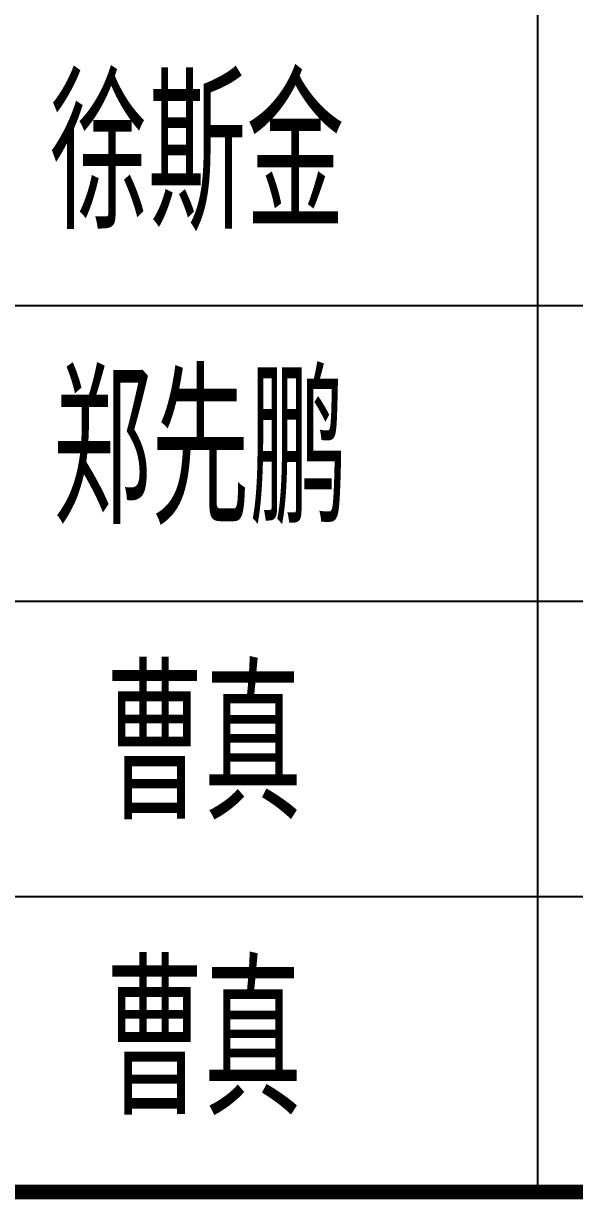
# Model space of a CAD drawing. Extents: x 2025205 to 2402328, y -557483 to 329036.
# Drawn here: x 2281661 to 2284459, y 77566 to 83536 of the extents above; entities that cross this region are included whole.
import ezdxf

# ---------------------------------------------------------------- set-up
doc = ezdxf.new("R2010")
doc.units = 0
doc.header["$LTSCALE"] = 1500
doc.header["$MEASUREMENT"] = 0
doc.layers.add('PUB_TITLE', color=4, linetype='Continuous')
doc.styles.add('TSSD_REIN', font='TSSDENG', dxfattribs={"width": 0.8, "bigfont": 'TSSDCHN'})

msp = doc.modelspace()

# ---------------------------------------------------------------- linework, layer by layer
at = {"layer": 'PUB_TITLE'}
for p, q in [((2284270.4, 88103.5), (2284270.4, 77634.2)), ((2277127.3, 82103.5), (2287627.3, 82103.5)), ((2277127.3, 80603.5), (2287627.3, 80603.5)), ((2277127.3, 79103.5), (2287627.3, 79103.5))]:
    msp.add_line(p, q, dxfattribs=at)
at = {"layer": 'PUB_TITLE', "const_width": 75}
msp.add_lwpolyline([(2277127.3, 88103.5), (2287627.3, 88103.5), (2287627.3, 77603.5), (2277127.3, 77603.5)], close=True, dxfattribs=at)

# ---------------------------------------------------------------- texts
at = {"layer": 'PUB_TITLE', "style": 'TSSD_REIN', "width": 0.7}
for s, p in [('徐斯金', (2281794.3, 82495, -187.4)), ('郑先鹏', (2281810.8, 80995, -187.4)), ('曹真', (2282077.5, 79495, -187.4)), ('曹真', (2282077.5, 77995, -187.4))]:
    msp.add_text(s, height=750, dxfattribs=at).set_placement(p)

doc.saveas('drawing.dxf')
